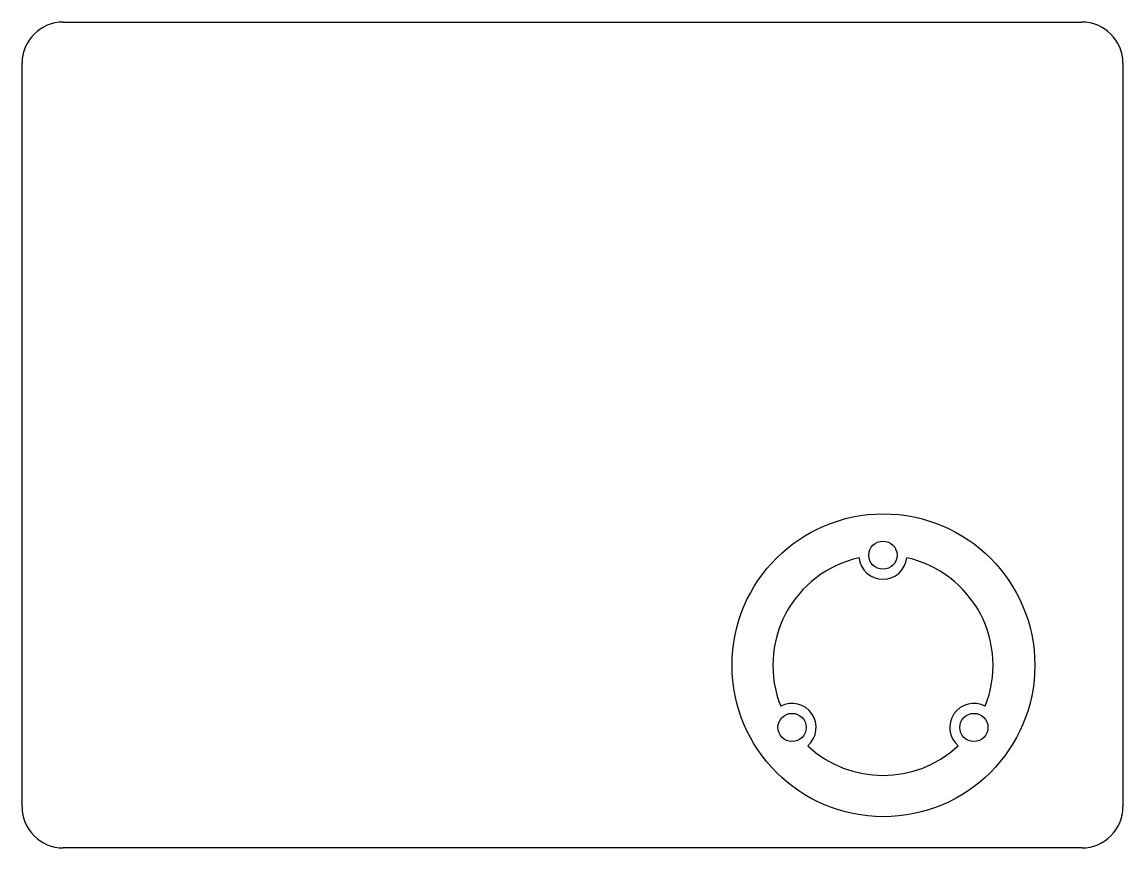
# Model space of a CAD drawing. Extents: x 0 to 160, y 0 to 120.
import ezdxf

# ---------------------------------------------------------------- set-up
doc = ezdxf.new("R2010")
doc.units = 0
doc.layers.get('0').update_dxf_attribs({"linetype": 'CONTINUOUS'})
doc.layers.add('PCB', color=2, linetype='CONTINUOUS')

# ---------------------------------------------------------------- blocks, each defined once
blk = doc.blocks.new('*U15')
at = {"layer": 'PCB', "linetype": 'CONTINUOUS'}
for centre, radius, start, end in [((125.12, 26.54), 16, 102.5586, 201.7908), ((125.12, 42.54), 3.5, 186.2793, 353.7207), ((125.12, 26.54), 16, 338.2092, 77.4414), ((111.91, 17.51), 3.5, 310.6287, 118.0701), ((138.33, 17.51), 3.5, 61.9299, 229.3713), ((125.12, 26.54), 16, 226.908, 313.092)]:
    blk.add_arc(centre, radius, start, end, dxfattribs=at)
blk = doc.blocks.new('*U16')
at = {"layer": 'PCB', "linetype": 'CONTINUOUS'}
blk.add_circle((138.33, 17.51), 2.05, dxfattribs=at)
blk = doc.blocks.new('*U17')
at = {"layer": 'PCB', "linetype": 'CONTINUOUS'}
blk.add_circle((111.91, 17.51), 2.05, dxfattribs=at)
blk = doc.blocks.new('*U18')
at = {"layer": 'PCB', "linetype": 'CONTINUOUS'}
blk.add_circle((125.12, 42.54), 2.05, dxfattribs=at)

msp = doc.modelspace()

# ---------------------------------------------------------------- linework, layer by layer
at = {"layer": 'PCB', "linetype": 'CONTINUOUS'}
for p, q in [((6, 120), (154, 120)), ((0, 6), (0, 114)), ((160, 114), (160, 6)), ((154, 0), (6, 0))]:
    msp.add_line(p, q, dxfattribs=at)
msp.add_circle((125.19, 26.54), 22, dxfattribs=at)
for centre, start, end in [((6, 114), 90, 180), ((154, 114), 0, 90), ((6, 6), 180, 270), ((154, 6), 270, 0)]:
    msp.add_arc(centre, 6, start, end, dxfattribs=at)

# ---------------------------------------------------------------- block references
for name in ['*U18', '*U15', '*U17', '*U16']:
    msp.add_blockref(name, (0, 0))

doc.saveas('drawing.dxf')
